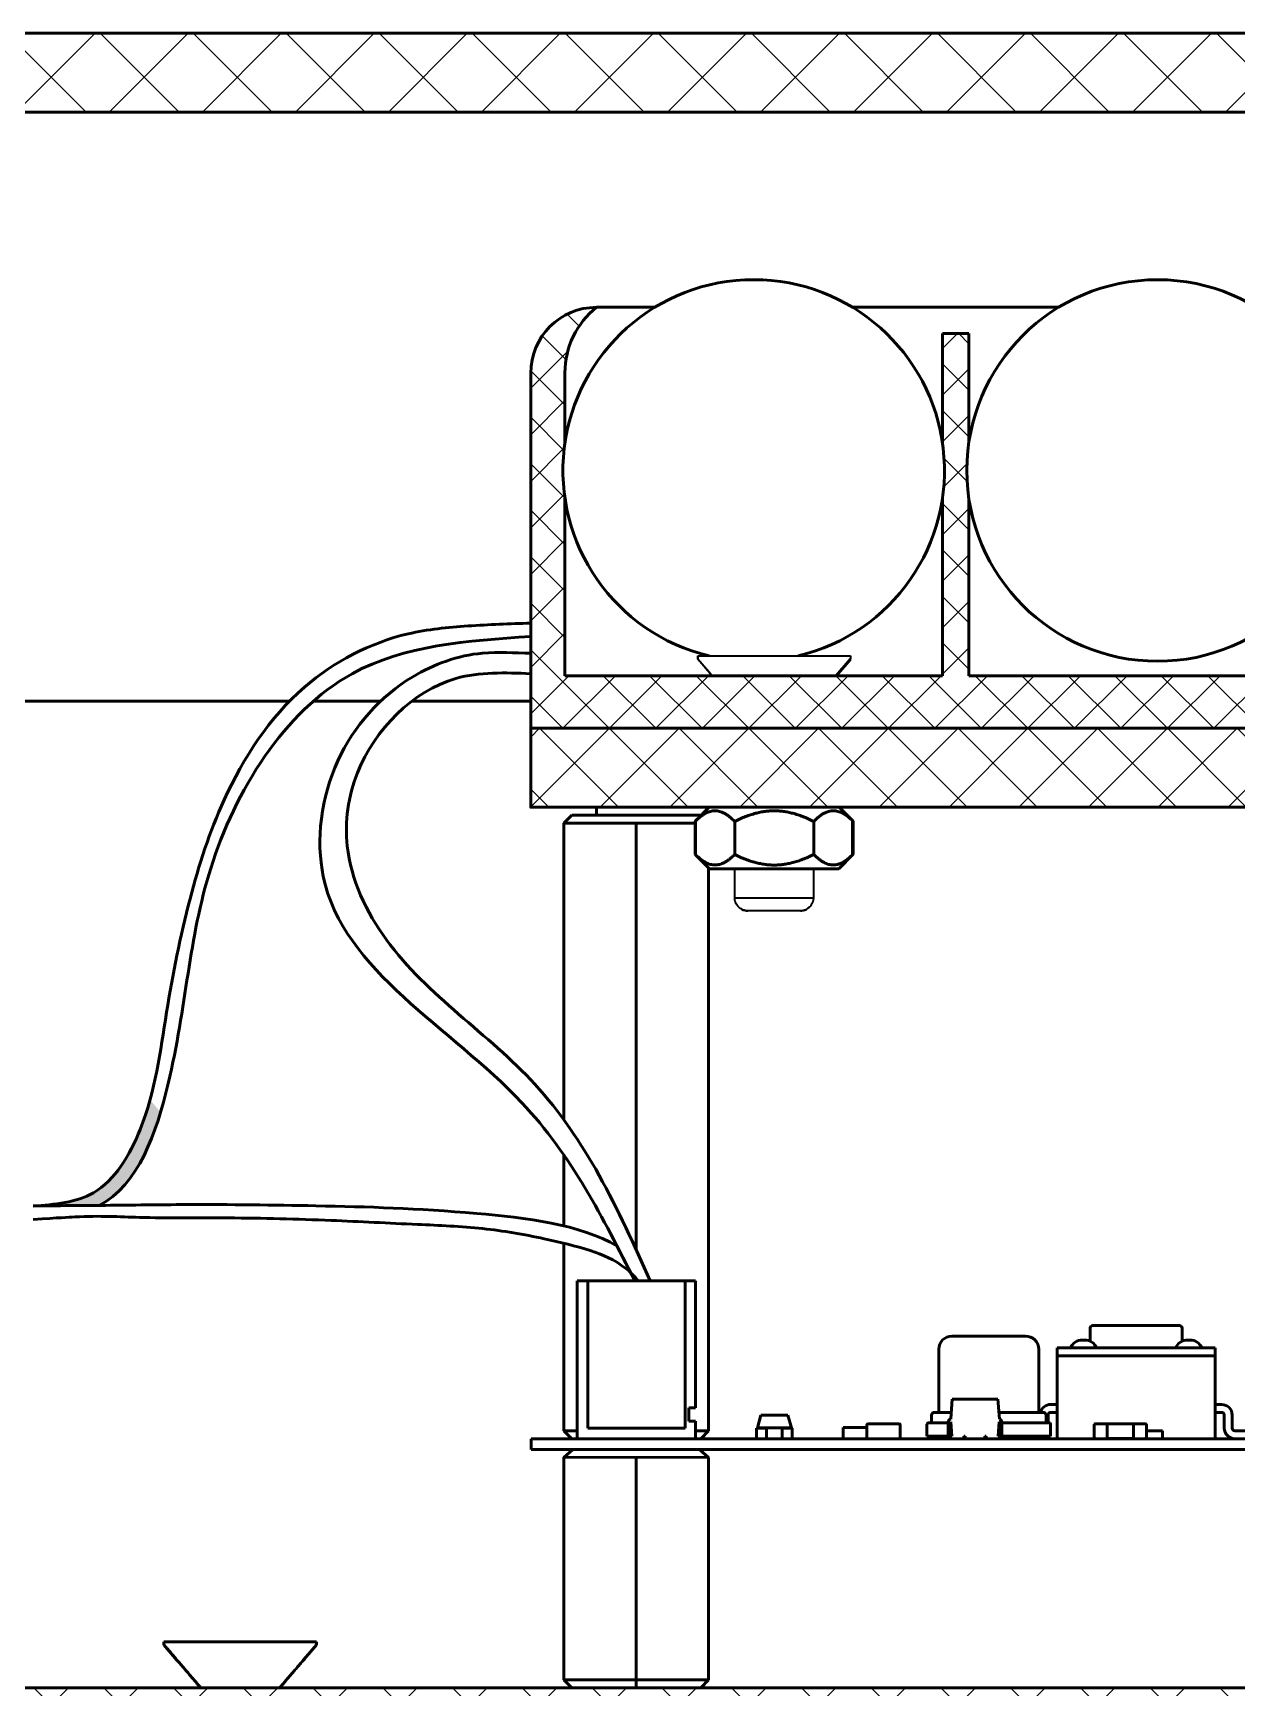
# Model space of a CAD drawing. Header units: inches. Extents: x -14 to 5184, y -66 to 1689.
# Drawn here: x 1496.9 to 1542.6, y 1499.5 to 1562.4 of the extents above; entities that cross this region are included whole.
import ezdxf

# ---------------------------------------------------------------- set-up
doc = ezdxf.new("R2010")
doc.units = ezdxf.units.IN
doc.header["$MEASUREMENT"] = 0
doc.layers.add('Видимый контур (ГОСТ)', color=7, linetype='Continuous', lineweight=50)
doc.layers.add('Штриховка (ГОСТ)', color=7, linetype='Continuous', lineweight=18)
pattern_1 = [(45, (-729.8426358591028, -44.45771106665234), (-1.325825214724776, 1.325825214724777), []), (135, (-729.8426358591028, -44.45771106665234), (-1.325825214724777, -1.325825214724776), [])]

msp = doc.modelspace()

# ---------------------------------------------------------------- hatches: boundary and pattern name
at = {"layer": 'Видимый контур (ГОСТ)', "ltscale": 0.5}
h = msp.add_hatch(color=9, dxfattribs=at)
h.dxf.hatch_style = 1
edge = h.paths.add_edge_path()
edge.add_spline(control_points=[(1499.373559544849, 1517.79572402293), (1500.565689120036, 1518.410729178931), (1501.248673212383, 1519.826323651615), (1501.701036014102, 1521.327161754934)], knot_values=[2.572052568973243, 2.572052568973514, 2.572052568973514, 2.572052568973514, 6.852374029921447, 6.852374029921447, 6.852374029921447, 6.852374029921447], degree=3, periodic=0)
edge.add_line((1501.701036014102, 1521.327161754934), (1501.301964141726, 1521.812488183702))
edge.add_spline(control_points=[(1501.301964141725, 1521.812488183695), (1501.196982366725, 1521.433793152687), (1500.756855271895, 1520.090345988575), (1499.571114895857, 1518.050615557291), (1497.796963685348, 1517.847472746221), (1497.037410789012, 1517.780808611116)], knot_values=[0.1725393264495088, 0.1725393264495088, 0.1725393264495088, 0.1725393264495088, 1.34077797672214, 4.322642615151011, 6.501234239981629, 6.501234239981629, 6.501234239981629, 6.501234239981629], degree=3, periodic=0)
edge.add_spline(control_points=[(1497.03741078902, 1517.780808611099), (1497.816646948786, 1517.784785233417), (1498.595788550388, 1517.78894285426), (1499.37355954485, 1517.79572402293)], knot_values=[22.38008173638895, 22.38008173638895, 22.38008173638895, 22.38008173638895, 24.7160976993304, 24.7160976993304, 24.7160976993304, 24.7160976993304], degree=3, periodic=0)
at = {"layer": 'Штриховка (ГОСТ)', "ltscale": 0.5}
h = msp.add_hatch(dxfattribs=at)
h.set_pattern_fill('ANSI37', color=256, scale=20)
h.set_pattern_definition([(45, (-729.8426358591028, -44.45771106665234), (-1.767766952966369, 1.767766952966369), []), (135, (-729.8426358591028, -44.45771106665234), (-1.767766952966369, -1.767766952966369), [])])
edge = h.paths.add_edge_path()
edge.add_line((1485.291702529405, 1559.349745655516), (1547.228164223067, 1559.349745655516))
edge.add_line((1547.228164223067, 1559.349745655516), (1547.228117398131, 1562.349745655516))
edge.add_line((1547.228117398131, 1562.349745655516), (1487.291702529405, 1562.349745655516))
edge.add_arc((1487.291702529405, 1557.349745655516), 5, 90, 180)
edge.add_line((1482.291702529405, 1557.349745655516), (1482.291702529405, 1535.460334783688))
edge.add_line((1482.291702529405, 1535.460334783688), (1483.730284199807, 1535.460334783688))
edge.add_line((1483.730284199807, 1535.460334783688), (1483.730284199807, 1536.960334783688))
edge.add_line((1483.730284199807, 1536.960334783688), (1485.291702529405, 1536.960334783688))
edge.add_line((1485.291702529405, 1536.960334783688), (1485.291702529405, 1559.349745655516))
edge = h.paths.add_edge_path()
edge.add_line((1607.578327776909, 1562.342129081607), (1598.627946372809, 1562.349745655517))
edge.add_line((1598.627946372809, 1562.349745655517), (1547.228117398131, 1562.349745655517))
edge.add_line((1547.228117398131, 1562.349745655517), (1547.228164223067, 1559.349745655516))
edge.add_line((1547.228164223067, 1559.349745655516), (1609.164625916729, 1559.349745655516))
edge.add_line((1609.164625916729, 1559.349745655516), (1609.164625916729, 1536.849745655516))
edge.add_line((1609.164625916729, 1536.849745655516), (1610.664625916729, 1536.849745655516))
edge.add_line((1610.664625916729, 1536.849745655516), (1610.664625916729, 1535.460334783688))
edge.add_line((1610.664625916729, 1535.460334783688), (1612.291702529404, 1535.460334783688))
edge.add_line((1612.291702529404, 1535.460334783688), (1612.291702529404, 1557.349745655511))
edge.add_arc((1607.290559760013, 1557.349272304937), 5.00114279179171, 0.005422958576136409, 86.70135298666668)
h = msp.add_hatch(dxfattribs=at)
h.set_pattern_fill('ANSI37', color=256, scale=10)
h.set_pattern_definition([(45, (-729.8426358591028, -44.45771106665234), (-0.8838834764831843, 0.8838834764831844), []), (135, (-729.8426358591028, -44.45771106665234), (-0.8838834764831844, -0.8838834764831843), [])])
h.paths.add_polyline_path([(1547.228295662601, 1550.928621458536), (1546.771327451615, 1550.928621458536), (1546.771327451615, 1546.77223309607, -0.03612525350685764), (1546.846827451615, 1545.728621458535, -0.03612525350685757), (1546.771327451615, 1544.685009821001), (1546.771327451615, 1543.928621458536), (1546.771327451615, 1537.928621458536), (1536.757688403646, 1537.928621458536), (1532.421327451615, 1537.928621458536), (1532.421327451615, 1543.928621458535), (1532.421327451615, 1544.685009820998, -0.03612525350696678), (1532.345827451615, 1545.728621458535, -0.03612525350696678), (1532.421327451615, 1546.772233096073), (1532.421327451615, 1550.928621458536), (1531.421327451615, 1550.928621458536), (1531.421327451615, 1546.772233096064, -0.07234491958887447), (1531.421327451615, 1544.685009821005), (1531.421327451615, 1543.928621458536), (1531.421327451615, 1537.928621458535), (1527.378533801631, 1537.928621458535), (1517.071327451615, 1537.928621458536), (1517.071327451615, 1543.928621458535), (1517.071327451615, 1544.685009821002, -0.07234491958909411), (1517.071327451615, 1546.772233096067), (1517.071327451615, 1549.441924962653, -0.2286675122031694), (1518.271327451615, 1551.928621458536, 0.4142135623731627), (1515.771327451615, 1549.428621458536), (1515.771327451615, 1543.928621458536), (1515.771327451615, 1535.928621458536), (1526.919658589647, 1535.928621458536), (1547.228529787281, 1535.928621458535)])
h = msp.add_hatch(dxfattribs=at)
h.set_pattern_fill('ANSI37', color=256, scale=15)
h.set_pattern_definition(pattern_1)
h.paths.add_polyline_path([(1515.771390944488, 1535.928621458536), (1515.771390944488, 1532.928621458535), (1526.519658589647, 1532.928621458535), (1538.344379116331, 1532.928621458535), (1541.340914406648, 1532.928621458535), (1547.228576612217, 1532.928621458535), (1547.228529787281, 1535.928621458535), (1526.918273434672, 1535.928621458536)])
h.paths.add_polyline_path([(1578.771390944488, 1532.928621458535), (1578.771390944488, 1535.928621458536), (1547.228529787281, 1535.928621458536), (1547.228576612217, 1532.928621458535)])
h = msp.add_hatch(dxfattribs=at)
h.set_pattern_fill('ANSI37', color=256, scale=15)
h.set_pattern_definition(pattern_1)
edge = h.paths.add_edge_path()
edge.add_line((1547.229098995677, 1499.460334783688), (1510.72349324374, 1499.460334783688))
edge.add_line((1510.72349324374, 1499.460334783688), (1503.231612939092, 1499.460334783687))
edge.add_line((1503.231612939092, 1499.460334783687), (1499.132479789779, 1499.460334783688))
edge.add_line((1499.132479789779, 1499.460334783688), (1485.230284201724, 1499.460334783688))
edge.add_line((1485.230284201724, 1499.460334783688), (1485.230284201724, 1510.960334783688))
edge.add_line((1485.230284201724, 1510.960334783688), (1482.412135738593, 1510.960334783688))
edge.add_line((1482.412135738593, 1510.960334783688), (1482.412135738593, 1510.015209243225))
edge.add_line((1482.412135738593, 1510.015209243225), (1482.230284197889, 1510.015209243225))
edge.add_line((1482.230284197889, 1510.015209243225), (1482.230284197889, 1496.460334783688))
edge.add_line((1482.230284197889, 1496.460334783688), (1482.549810470283, 1496.460334783688))
edge.add_ellipse((1482.990308624565, 1493.492816152959), major_axis=(0.5082774974026094, 2.956667319169232), ratio=0.9999873529838555, start_angle=9.80763644695179, end_angle=18.197853040953703, ccw=False)
edge.add_line((1482.987522942754, 1496.492851700261), (1492.737564475993, 1496.501946492875))
edge.add_line((1492.737564475993, 1496.501946492875), (1499.132479789779, 1496.460334783688))
edge.add_line((1499.132479789779, 1496.460334783688), (1506.667037732928, 1496.460334783688))
edge.add_line((1506.667037732928, 1496.460334783688), (1510.72349324374, 1496.460334783688))
edge.add_line((1510.72349324374, 1496.460334783688), (1547.229145820613, 1496.460334783688))
edge.add_line((1547.229145820613, 1496.460334783688), (1547.229098995677, 1499.460334783688))

# ---------------------------------------------------------------- linework, layer by layer
at = {"layer": 'Видимый контур (ГОСТ)'}
for p, q in [((1487.291702529405, 1562.349745655516), (1598.627946372809, 1562.349745655516)), ((1598.627946372809, 1559.349745655516), (1485.291702529405, 1559.349745655516)), ((1495.828382073325, 1559.349745655516), (1609.164625916729, 1559.349745655516)), ((1520.487371446286, 1551.928621458536), (1518.271327451615, 1551.928621458536)), ((1535.837371446286, 1551.928621458536), (1528.005283456944, 1551.928621458536)), ((1531.421327451615, 1546.772233096071), (1531.421327451615, 1550.928621458536)), ((1531.421327451615, 1550.928621458536), (1532.421327451615, 1550.928621458536)), ((1532.421327451615, 1550.928621458536), (1532.421327451615, 1546.772233096072)), ((1515.771327451615, 1543.928621458536), (1515.771327451615, 1549.428621458535)), ((1517.071327451615, 1546.772233096071), (1517.071327451615, 1549.441924962653)), ((1531.39683444413, 1546.928621458536), (1531.421327451615, 1546.928621458536)), ((1532.421327451615, 1546.928621458536), (1532.445820459101, 1546.928621458536)), ((1517.071327451615, 1543.928621458536), (1517.071327451615, 1544.685009821)), ((1531.421327451615, 1543.928621458536), (1531.421327451615, 1544.685009821)), ((1532.421327451615, 1544.685009820999), (1532.421327451615, 1543.928621458536)), ((1515.771327451615, 1535.928621458536), (1515.771327451615, 1543.928621458535)), ((1517.071327451615, 1543.928621458535), (1517.071327451615, 1537.928621458536)), ((1531.421327451615, 1537.928621458536), (1531.421327451615, 1543.928621458535)), ((1532.421327451615, 1543.928621458535), (1532.421327451615, 1537.928621458536)), ((1517.071327451615, 1537.928621458536), (1527.378533801662, 1537.928621458572)), ((1527.378533801631, 1537.928621458535), (1531.421327451615, 1537.928621458535)), ((1532.421327451615, 1537.928621458536), (1536.757688403646, 1537.928621458536)), ((1536.757688403646, 1537.928621458536), (1546.771327451615, 1537.928621458536)), ((1485.291702529405, 1536.960334783688), (1506.604208655061, 1536.960334783688)), ((1507.504864745437, 1536.960334783688), (1510.06628381877, 1536.960334783688)), ((1511.250805353117, 1536.960334783688), (1515.771327451615, 1536.960334783688)), ((1526.919658589647, 1535.928621458536), (1515.771327451615, 1535.928621458536)), ((1515.771390944488, 1532.928621458535), (1515.771390944488, 1535.928621458535)), ((1515.771390944488, 1535.928621458535), (1523.12312329933, 1535.928621458535)), ((1556.186325256314, 1535.928621458535), (1526.918273434672, 1535.928621458536)), ((1526.919658589647, 1535.928621458536), (1538.344379116331, 1535.928621458535)), ((1526.519658589647, 1532.928621458535), (1515.771390944488, 1532.928621458535)), ((1518.271390944488, 1532.928621458535), (1518.271390944488, 1532.628621458536)), ((1522.554472351524, 1532.926088317981), (1522.02821797236, 1532.399625758615)), ((1538.344379116331, 1532.928621458535), (1526.519658589647, 1532.928621458535)), ((1527.488309537453, 1532.931154599089), (1528.021432288901, 1532.398246764277)), ((1541.340914406648, 1532.928621458535), (1538.344379116331, 1532.928621458535)), ((1553.189789965997, 1532.928621458535), (1541.340914406648, 1532.928621458535)), ((1517.032688864487, 1532.328621458536), (1517.332688864487, 1532.628621458536)), ((1517.032688864487, 1532.328621458536), (1519.782688864487, 1532.328621458536)), ((1517.032688864487, 1532.328621458536), (1517.032688864487, 1521.047952758345)), ((1519.782688864487, 1532.628621458536), (1517.332688864487, 1532.628621458536)), ((1522.232688864487, 1532.628621458536), (1519.782688864487, 1532.628621458536)), ((1519.782688864487, 1532.328621458536), (1522.021390944489, 1532.328621458536)), ((1519.782688864487, 1532.328621458536), (1519.782688864487, 1520.928621458536)), ((1522.023789759186, 1531.13834923724), (1522.02353884456, 1532.394933763372)), ((1523.525733103228, 1531.133553953447), (1523.525482188602, 1532.390138479579)), ((1526.52573220379, 1531.13415739423), (1526.525481289164, 1532.390741920362)), ((1528.02378796031, 1531.139556118806), (1528.023537045684, 1532.396140644938)), ((1522.570609313615, 1530.591747909967), (1522.025894515968, 1531.136243117901)), ((1527.477186741791, 1530.592727654674), (1528.01910883251, 1531.134864123564)), ((1522.532688864487, 1530.614030053669), (1522.532688864487, 1520.928621458536)), ((1519.782688864487, 1520.928621458536), (1519.78268906145, 1516.100793220576)), ((1522.532688864487, 1520.928621458536), (1522.532688864488, 1509.228621458536)), ((1517.032688864487, 1519.705461183051), (1517.032688864487, 1517.016472260489)), ((1517.032688864487, 1516.359097258545), (1517.032688864487, 1509.228621458537)), ((1517.539077483121, 1508.928621556886), (1517.539077745389, 1514.928621556886)), ((1517.539077745389, 1514.928621556886), (1517.939077745389, 1514.928621539402)), ((1517.939077745389, 1514.928621539402), (1517.939077500605, 1509.328621539402)), ((1520.754503845631, 1514.928621416336), (1517.939077627037, 1514.928621539402)), ((1521.639077627037, 1514.92862137767), (1520.75450384563, 1514.928621416336)), ((1521.639077500605, 1509.328621377669), (1521.639077745389, 1514.92862137767)), ((1521.639077745389, 1514.92862137767), (1522.039077745389, 1514.928621360185)), ((1522.039077745389, 1514.928621360185), (1522.039077534188, 1510.096905168554)), ((1537.132783400582, 1513.228621458536), (1540.432783400582, 1513.228621458536)), ((1531.867481335171, 1512.828621156718), (1531.781533583777, 1512.828621152961)), ((1531.980585703913, 1512.828621161508), (1531.867480392265, 1512.828621156725)), ((1532.140328289966, 1512.828621168644), (1531.980649614709, 1512.828621161664)), ((1532.335289778716, 1512.828621177018), (1532.140328289028, 1512.828621168644)), ((1532.555799323854, 1512.828621186805), (1532.335399744795, 1512.828621177171)), ((1533.006533598385, 1512.828621206507), (1532.555798802245, 1512.828621186813)), ((1533.006533598385, 1512.828621206507), (1533.356533598385, 1512.828621221806)), ((1533.807294025216, 1512.828621241509), (1533.356533598385, 1512.828621221806)), ((1534.026091754374, 1512.82862125092), (1533.807294437086, 1512.828621241517)), ((1534.222739904652, 1512.828621259669), (1534.026001342118, 1512.82862125107)), ((1534.381384710469, 1512.828621266456), (1534.222739904992, 1512.828621259669)), ((1534.495596192934, 1512.828621271596), (1534.38132837673, 1512.828621266601)), ((1534.581533583777, 1512.828621275353), (1534.49559732776, 1512.828621271605)), ((1536.741041144923, 1512.678621458536), (1536.824526005932, 1512.678621458536)), ((1537.032783400583, 1512.633185928741), (1537.032783400583, 1513.128621458536)), ((1540.532783400583, 1512.633185768532), (1540.532783400583, 1513.128621458536)), ((1540.741041144923, 1512.678621458536), (1540.824526005932, 1512.678621458536)), ((1531.281533605633, 1512.328621131105), (1531.28153371054, 1509.928621131105)), ((1535.081533605633, 1512.328621297208), (1535.08153371054, 1509.928621297208)), ((1535.93278366285, 1512.378621458536), (1535.782783649737, 1512.378621458536)), ((1535.782783649737, 1512.378621458536), (1535.782783649737, 1512.078621458536)), ((1535.782783649737, 1512.078621458536), (1535.93278366285, 1512.078621458536)), ((1535.782783649737, 1508.928621458536), (1535.782783649737, 1512.078621458536)), ((1535.93278366285, 1512.078621458536), (1535.782783649737, 1512.078621458536)), ((1535.93278366285, 1512.378621458536), (1541.632783662851, 1512.378621458536)), ((1541.632783662851, 1512.078621458536), (1535.93278366285, 1512.078621458536)), ((1535.93278366285, 1512.078621458536), (1541.632783662851, 1512.078621458536)), ((1541.782783649737, 1512.378621458536), (1541.632783662851, 1512.378621458536)), ((1541.632783662851, 1512.078621458536), (1541.782783649737, 1512.078621458536)), ((1541.782783649737, 1512.078621458536), (1541.632783662851, 1512.078621458536)), ((1541.782783649737, 1512.378621458536), (1541.782783649737, 1512.078621458536)), ((1541.782783649737, 1512.078621458536), (1541.782783649737, 1508.928621458536)), ((1521.783174966976, 1510.09690517974), (1521.783174944803, 1509.589634780171)), ((1522.039077534188, 1510.096905168554), (1521.783174966976, 1510.09690517974)), ((1531.732592701479, 1509.678621458536), (1531.785037810437, 1510.428621458536)), ((1531.785037810437, 1510.428621458536), (1533.030147592521, 1510.428621458536)), ((1533.030147592521, 1510.428621458536), (1533.530147592521, 1510.428621458536)), ((1533.530147592521, 1510.428621458536), (1533.582592701479, 1509.678621458536)), ((1535.532783627163, 1510.228621458536), (1535.782783627163, 1510.228621458536)), ((1542.032783627163, 1510.228621458536), (1541.782783627163, 1510.228621458536)), ((1521.783174944803, 1509.589634780171), (1522.039077512015, 1509.589634768985)), ((1522.039077512015, 1509.589634768985), (1522.039077483121, 1508.928621360185)), ((1524.385371462164, 1509.338621458536), (1524.5166665435, 1509.828621458536)), ((1525.548717351068, 1509.828621458536), (1524.5166665435, 1509.828621458536)), ((1525.548717351068, 1509.828621458536), (1525.680012478316, 1509.338621458536)), ((1528.546449822633, 1508.978621458536), (1528.546449822633, 1509.448621458536)), ((1528.596449822633, 1509.498621458536), (1529.766449822633, 1509.498621458536)), ((1529.816449822633, 1509.448621458536), (1529.816449822633, 1508.978621458536)), ((1530.831533748098, 1509.478621111435), (1530.831533767768, 1509.028621111435)), ((1530.913120728303, 1509.528621115001), (1530.881533745912, 1509.52862111362)), ((1531.01335783772, 1509.528621119383), (1530.952749567258, 1509.528621116733)), ((1531.006533714911, 1509.828621119084), (1531.006533728025, 1509.528621119084)), ((1531.166015120166, 1509.528621126055), (1531.082010525632, 1509.528621122384)), ((1531.239837664966, 1509.928621129282), (1531.10653371054, 1509.928621123456)), ((1531.415569316659, 1509.928621136201), (1531.239836152088, 1509.92862112932)), ((1531.331533751278, 1509.52862113329), (1531.632592701479, 1509.52862114645)), ((1531.663031167117, 1509.928621147781), (1531.415666364145, 1509.928621136968)), ((1531.632592701479, 1509.053621458536), (1531.632592701479, 1509.553621458536)), ((1531.750026348841, 1509.928621151487), (1531.663031166529, 1509.928621147781)), ((1531.732766826143, 1509.676131359825), (1531.732592701479, 1509.678621458536)), ((1531.732592701479, 1509.553621458536), (1531.732592701479, 1509.053621458536)), ((1531.732592701479, 1509.528621150821), (1531.743081744756, 1509.52862115128)), ((1531.778045129242, 1509.028621458536), (1531.740085596826, 1509.571468062881)), ((1533.575099806132, 1509.571468062881), (1533.537140273716, 1509.028621458536)), ((1534.055665374082, 1509.928621252366), (1533.565111014409, 1509.928621230923)), ((1533.582592701479, 1509.528621231688), (1533.572103663793, 1509.528621231229)), ((1533.582592701479, 1509.678621458536), (1533.582418576815, 1509.676131359825)), ((1533.582592701479, 1509.053621458536), (1533.582592701479, 1509.553621458536)), ((1533.682592701479, 1509.553621458536), (1533.682592701479, 1509.053621458536)), ((1533.800943472144, 1509.528621241232), (1533.682592701479, 1509.528621236059)), ((1533.800943472144, 1509.528621241232), (1535.031533751278, 1509.528621295023)), ((1534.395496485137, 1509.928621266458), (1534.055666041205, 1509.928621252404)), ((1534.700036936146, 1509.928621280533), (1534.395350866099, 1509.928621267214)), ((1534.946401362418, 1509.928621290557), (1534.700036936374, 1509.928621280533)), ((1535.123240122007, 1509.928621299031), (1534.946311892045, 1509.928621291298)), ((1535.19715544345, 1509.528621302262), (1535.031533751278, 1509.528621295023)), ((1535.349753939249, 1509.528621308932), (1535.274479307725, 1509.528621305642)), ((1535.356533714911, 1509.828621309229), (1535.356533728025, 1509.528621309229)), ((1535.449987548061, 1509.528621313314), (1535.406017607435, 1509.528621311392)), ((1535.432783627163, 1509.828621458536), (1535.432783627163, 1509.528621312562)), ((1535.531533767768, 1509.028621316879), (1535.531533748097, 1509.478621316878)), ((1535.532783627163, 1509.928621458536), (1535.782783627163, 1509.928621458536)), ((1537.261411686588, 1509.498621458536), (1537.671411686588, 1509.498621458536)), ((1537.681411685714, 1509.488621458536), (1538.681411685714, 1509.488621458536)), ((1537.681411690085, 1509.448258324282), (1537.681411686619, 1509.488619810171)), ((1537.681411690085, 1509.448621458536), (1537.681411690085, 1509.438621458535)), ((1538.681411690085, 1509.448621458536), (1538.681411686588, 1509.488621458536)), ((1538.681411690085, 1509.438621458535), (1538.681411690085, 1509.448621458536)), ((1538.691411686588, 1509.498621458536), (1539.101411686588, 1509.498621458536)), ((1541.782783627163, 1509.928621458536), (1542.032783627163, 1509.928621458536)), ((1542.132783627163, 1509.828621458536), (1542.132783627163, 1509.328621458536)), ((1542.432783627163, 1509.328621458536), (1542.432783627163, 1509.828621458536)), ((1515.782689744488, 1508.928621458536), (1578.782689744488, 1508.928621458536)), ((1515.782689744488, 1508.517141458535), (1515.782689744488, 1508.928621458536)), ((1517.332688864488, 1508.928621458536), (1517.032688864488, 1509.228621458536)), ((1517.539077496234, 1509.228621458536), (1517.032688864488, 1509.228621458536)), ((1522.039077483121, 1508.928621360185), (1517.539077483121, 1508.928621556886)), ((1517.939077500605, 1509.328621539402), (1521.639077500605, 1509.328621377669)), ((1522.532688864488, 1509.228621458536), (1522.039077496234, 1509.228621458536)), ((1522.232688864488, 1508.928621458536), (1522.532688864488, 1509.228621458536)), ((1524.357692031436, 1509.328621458536), (1524.732692031436, 1509.328621458536)), ((1524.357692031436, 1509.328621458536), (1524.357692031436, 1508.928621458536)), ((1524.38269197024, 1509.328621458536), (1524.385371462164, 1509.338621458536)), ((1524.40769197024, 1509.338621458536), (1524.385371462164, 1509.338621458536)), ((1524.407692026355, 1509.328621458536), (1524.407692026355, 1509.338621458536)), ((1524.407692026355, 1509.338621458536), (1524.734103037559, 1509.338621458536)), ((1524.734103037559, 1509.328621458536), (1524.732692031436, 1509.328621458536)), ((1524.732692031436, 1508.928621458536), (1524.732692031436, 1509.328621458536)), ((1525.331281015151, 1509.338621458536), (1524.734103037559, 1509.338621458536)), ((1524.734103037559, 1509.338621458536), (1524.734103037559, 1509.328621458536)), ((1525.331281015151, 1509.338621458536), (1525.657692026355, 1509.338621458536)), ((1525.331281015151, 1509.328621458536), (1525.331281015151, 1509.338621458536)), ((1525.332692031436, 1509.328621458536), (1525.331281015151, 1509.328621458536)), ((1525.332692031436, 1509.328621458536), (1525.707692031436, 1509.328621458536)), ((1525.332692031436, 1509.328621458536), (1525.332692031436, 1508.928621458536)), ((1525.680012478316, 1509.338621458536), (1525.65769197024, 1509.338621458536)), ((1525.657692026355, 1509.328621458536), (1525.657692026355, 1509.338621458536)), ((1525.680012478316, 1509.338621458536), (1525.68269197024, 1509.328621458536)), ((1525.707692031436, 1509.328621458536), (1525.707692031436, 1508.928621458536)), ((1527.652607917637, 1509.358621430998), (1528.546449760126, 1509.358621470069)), ((1527.652607917637, 1509.358621430998), (1527.652607936433, 1508.928621458536)), ((1531.33153377373, 1509.028621133291), (1530.831533767768, 1509.028621111435)), ((1530.897775782159, 1508.978621458536), (1530.897775782159, 1509.02862111433)), ((1531.33153377373, 1509.02862113329), (1531.635118278022, 1509.028621146561)), ((1531.757592701479, 1509.028621458536), (1531.778045129242, 1509.028621458536)), ((1532.232592701479, 1508.928621458536), (1531.757592701479, 1508.928621458536)), ((1532.232592701479, 1509.028621458536), (1532.232592701479, 1508.928621458536)), ((1532.282592701479, 1509.028621458536), (1532.232592701479, 1509.028621458536)), ((1532.282592701479, 1508.928621458536), (1532.282592701479, 1509.028621458536)), ((1533.032592701479, 1508.928621458536), (1532.282592701479, 1508.928621458536)), ((1533.032592701479, 1509.028621458536), (1533.032592701479, 1508.928621458536)), ((1533.082592701479, 1509.028621458536), (1533.032592701479, 1509.028621458536)), ((1533.082592701479, 1508.928621458536), (1533.082592701479, 1509.028621458536)), ((1533.557592701479, 1508.928621458536), (1533.082592701479, 1508.928621458536)), ((1533.537140273716, 1509.028621458536), (1533.557592701479, 1509.028621458536)), ((1533.581533772952, 1509.046422493559), (1533.581533760617, 1509.328621231641)), ((1533.582592701479, 1509.328621231687), (1533.581533760617, 1509.328621231641)), ((1533.680067143183, 1509.028621235948), (1533.681533724838, 1509.028621236012)), ((1533.681533773347, 1509.037385365894), (1533.68153377373, 1509.028621236012)), ((1533.68153377373, 1509.028621236012), (1535.03153377373, 1509.028621295023)), ((1534.282783627163, 1508.928621458536), (1534.282783627163, 1509.028621262294)), ((1535.531533767768, 1509.028621316879), (1535.03153377373, 1509.028621295023)), ((1537.181411683965, 1509.008621458536), (1537.181411683965, 1509.418621458536)), ((1537.681411690085, 1509.438621458535), (1537.681411690085, 1508.988621458536)), ((1537.681411690085, 1508.988621458536), (1537.681411690085, 1508.978621458536)), ((1537.681411690085, 1508.978621458536), (1537.681411686588, 1508.938621458536)), ((1538.681411685714, 1508.938621458536), (1537.681411685714, 1508.938621458536)), ((1537.782783662851, 1508.938621458536), (1537.782783662851, 1508.928621458536)), ((1538.681411690085, 1509.438621458535), (1538.681411690085, 1508.988621458536)), ((1538.681411690085, 1508.978621458536), (1538.681411690085, 1508.988621458536)), ((1538.681411690085, 1508.978839340379), (1538.681411686607, 1508.938622051946)), ((1539.181411683965, 1509.418621458536), (1539.181411683965, 1509.008621458536)), ((1539.181411683965, 1509.228621458536), (1539.782783662851, 1509.228621458536)), ((1539.782783662851, 1508.928621458536), (1539.782783662851, 1509.228621458536)), ((1543.155815022385, 1509.228621458536), (1542.532783627163, 1509.228621458536)), ((1578.782689744488, 1508.517141458535), (1515.782689744488, 1508.517141458536)), ((1517.370156089924, 1508.517141458535), (1517.02374592841, 1508.217141458535)), ((1517.032688864487, 1508.224886268363), (1517.032688864487, 1499.759435952761)), ((1522.532688864487, 1508.217141458535), (1517.032688864487, 1508.224886268363)), ((1519.782688864488, 1508.221013863449), (1519.782688864488, 1499.460334783688)), ((1522.532688864487, 1508.217141458535), (1522.186278702974, 1508.517141458535)), ((1522.532688864487, 1508.217141458536), (1522.532688864487, 1499.760334783688)), ((1501.830776250748, 1501.210334783687), (1501.82988058425, 1501.210334783687)), ((1501.82988058425, 1501.210334783687), (1501.82988058425, 1501.09366811702)), ((1501.82988058425, 1501.09366811702), (1501.830776250748, 1501.09366811702)), ((1502.325076555363, 1500.515939484056), (1501.82988058425, 1501.09366811702)), ((1501.830776250748, 1501.210334783687), (1505.648112768452, 1501.210334783687)), ((1501.830776250748, 1501.09366811702), (1501.830776250748, 1501.210334783687)), ((1505.648112768452, 1501.210334783687), (1506.72988058425, 1501.210334783687)), ((1506.72988058425, 1501.210334783687), (1507.628984917752, 1501.210334783687)), ((1507.087023441393, 1500.460334783687), (1507.62988058425, 1501.09366811702)), ((1507.628984917752, 1501.210334783687), (1507.628984917752, 1501.09366811702)), ((1507.62988058425, 1501.210334783687), (1507.628984917752, 1501.210334783687)), ((1507.628984917752, 1501.09366811702), (1507.62988058425, 1501.09366811702)), ((1507.62988058425, 1501.210334783687), (1507.62988058425, 1501.09366811702)), ((1485.230284201724, 1499.460334783688), (1499.132479789779, 1499.460334783688)), ((1499.132479789779, 1499.460334783688), (1503.270502442611, 1499.460334783688)), ((1503.231612939092, 1499.460334783687), (1510.72349324374, 1499.460334783688)), ((1510.72349324374, 1499.460334783688), (1609.230284360273, 1499.460334783688)), ((1517.031790033561, 1499.760334783688), (1519.781790033561, 1499.760334783688)), ((1517.031790033561, 1499.760334783688), (1517.331790033561, 1499.460334783688)), ((1519.781790033561, 1499.460334783688), (1517.331790033561, 1499.460334783688)), ((1522.531790033561, 1499.760334783688), (1519.781790033561, 1499.760334783688)), ((1519.781790033561, 1499.460334783688), (1522.231790033561, 1499.460334783688)), ((1522.531790033561, 1499.760334783688), (1522.231790033561, 1499.460334783688))]:
    msp.add_line(p, q, dxfattribs=at)
at = {"layer": 'Видимый контур (ГОСТ)', "lineweight": 35}
for p, q in [((1522.122286610987, 1538.678621458535), (1522.121390944488, 1538.678621458535)), ((1522.121390944488, 1538.678621458536), (1522.121390944488, 1538.561954791869)), ((1522.121390944488, 1538.561954791869), (1522.122286610987, 1538.561954791869)), ((1522.616586915601, 1537.984226158904), (1522.121390944488, 1538.561954791869)), ((1522.122286610987, 1538.678621458536), (1525.93962312869, 1538.678621458536)), ((1522.122286610987, 1538.561954791869), (1522.122286610987, 1538.678621458536)), ((1525.93962312869, 1538.678621458536), (1527.021390944488, 1538.678621458536)), ((1527.021390944488, 1538.678621458535), (1527.92049527799, 1538.678621458535)), ((1527.378533801631, 1537.928621458535), (1527.921390944488, 1538.561954791869)), ((1527.92049527799, 1538.678621458535), (1527.92049527799, 1538.561954791869)), ((1527.921390944488, 1538.678621458535), (1527.92049527799, 1538.678621458535)), ((1527.92049527799, 1538.561954791869), (1527.921390944488, 1538.561954791869)), ((1527.921390944488, 1538.678621458535), (1527.921390944488, 1538.561954791869)), ((1522.568097459621, 1532.928621458535), (1522.021390944489, 1532.381914943403)), ((1527.474684429356, 1532.928621458535), (1528.021390944489, 1532.381914943403)), ((1522.021390944489, 1532.381914943403), (1522.021390944489, 1531.125327973667)), ((1522.063000492551, 1531.084596148332), (1522.063000492551, 1532.422646768739)), ((1522.250393162054, 1532.610917160969), (1522.232688864487, 1532.628621458536)), ((1523.52312329933, 1531.130958747267), (1523.52312329933, 1532.392498596699)), ((1526.519658589647, 1532.393647562777), (1526.519658589647, 1531.131123684259)), ((1527.97978139642, 1532.422646768745), (1527.97978139642, 1531.084596148326)), ((1528.021390944489, 1532.381914943403), (1528.021390944489, 1531.125327973667)), ((1522.568097459621, 1530.578621458535), (1522.021390944489, 1531.125327973667)), ((1527.474684429356, 1530.578621458535), (1528.021390944489, 1531.125327973667)), ((1522.569156278021, 1530.578621458535), (1522.568097459621, 1530.578621458535)), ((1523.794005028597, 1530.578621458535), (1522.569156278021, 1530.578621458535)), ((1523.52312329933, 1529.490989828204), (1523.52312329933, 1530.588139919214)), ((1527.473625610956, 1530.578621458535), (1526.24877686038, 1530.578621458535)), ((1526.519658589647, 1530.58873067727), (1526.519658589647, 1529.490989828204)), ((1527.474684429356, 1530.578621458535), (1527.473625610956, 1530.578621458535)), ((1526.01879053168, 1528.990989828204), (1524.023991357297, 1528.990989828204))]:
    msp.add_line(p, q, dxfattribs=at)
at = {"layer": 'Видимый контур (ГОСТ)', "ltscale": 0.5}
for p, q in [((1527.921390944488, 1538.561954791869), (1527.378533801662, 1537.928621458572)), ((1517.332688864488, 1508.928621458536), (1522.232688864487, 1508.928621458536)), ((1517.370156089924, 1508.517141458535), (1522.186278702974, 1508.517141458535))]:
    msp.add_line(p, q, dxfattribs=at)
at = {"layer": 'Видимый контур (ГОСТ)', "lineweight": 35, "ltscale": 0.5}
msp.add_line((1523.52312329933, 1529.490989828204), (1526.519658589647, 1529.490989828204), dxfattribs=at)
at = {"layer": 'Видимый контур (ГОСТ)', "ltscale": 0.5}
msp.add_lwpolyline([(1515.771327451615, 1535.928621458536), (1578.771390944488, 1535.928621458536), (1578.771390944488, 1532.928621458535), (1515.771327451615, 1532.928621458535)], close=True, dxfattribs=at)
at = {"layer": 'Видимый контур (ГОСТ)'}
msp.add_circle((1539.596327451615, 1545.728621458535), 7.250500000000003, dxfattribs=at)
for centre, radius, start, end in [((1524.246327451615, 1545.728621458535), 7.250500000000003, 283.5056894147522, 256.4943105852478), ((1518.271327451615, 1549.428621458536), 2.499999999999999, 90, 180), ((1520.247852227713, 1549.441924962653), 3.176524776097678, 128.4790668017855, 180), ((1537.132783400582, 1513.128621458536), 0.09999999999899471, 89.99999999945284, 180), ((1540.432783400583, 1513.128621458536), 0.09999999999899473, 0, 90.0000000005211), ((1531.781533605633, 1512.328621152961), 0.5000000000000016, 90.00000250446868, 180.0000024148326), ((1534.581533605633, 1512.328621275353), 0.4999999999999999, 2.414832630568805e-06, 90.00000250446868), ((1536.741041144924, 1512.178621458536), 0.5000000000002344, 90.00000000005213, 156.4218215217936), ((1536.824526005932, 1512.178621458535), 0.5000000000002343, 23.57817847822934, 90.00000000010422), ((1540.741041144924, 1512.178621458536), 0.5000000000002329, 90.00000000005213, 156.4218215217936), ((1540.824526005932, 1512.178621458535), 0.5000000000002327, 23.57817847822934, 90.00000000010422), ((1535.532783627163, 1509.828621458536), 0.3999999999999997, 90, 165.5225114046748), ((1542.032783627163, 1509.828621458536), 0.3999999999999992, 0, 90), ((1528.596449822633, 1509.448621458536), 0.04999999999999885, 90, 180), ((1529.766449822633, 1509.448621458536), 0.04999999999999978, 0, 90), ((1530.881533748098, 1509.47862111362), 0.04999999999999749, 90.00000250446868, 180.0000024148326), ((1531.106533714911, 1509.828621123456), 0.1000000000000009, 90.00000250449476, 180.0000024148326), ((1531.757592701479, 1509.553621458536), 0.1250000000000002, 101.4555121557991, 180), ((1531.757592701479, 1509.553621458536), 0.02500000000000005, 134.4498087411457, 180), ((1533.557592701479, 1509.553621458536), 0.02500000000000005, 0, 45.55019125885434), ((1533.557592701479, 1509.553621458536), 0.1250000000000002, 0, 78.54448784420093), ((1535.256533714911, 1509.828621304858), 0.09999999999999928, 2.414832630568805e-06, 90.00000250449476), ((1535.532783627163, 1509.828621458536), 0.09999999999999801, 90, 180), ((1535.481533748098, 1509.478621314693), 0.04999999999999667, 2.414832630568805e-06, 90.00000250446868), ((1537.261411683965, 1509.418621458536), 0.07999999999932908, 89.99999812114041, 179.9999982924527), ((1537.671411686588, 1509.488621458536), 0.00999999999999936, 0, 90), ((1538.691411686588, 1509.488621458536), 0.009999999999999915, 90, 180), ((1539.101411683966, 1509.418621458536), 0.07999999999931273, 359.9999982924527, 89.99999812215655), ((1542.032783627163, 1509.828621458536), 0.09999999999999942, 0, 90), ((1528.596449822633, 1508.978621458536), 0.04999999999999973, 180, 270), ((1529.766449822633, 1508.978621458536), 0.04999999999999885, 270, 0), ((1530.947775782159, 1508.978621458536), 0.04999999999999883, 180, 270), ((1531.757592701479, 1509.053621458536), 0.1250000000000002, 180, 270), ((1531.757592701479, 1509.053621458536), 0.02500000000000005, 180, 270), ((1533.557592701479, 1509.053621458536), 0.02500000000000005, 270, 0), ((1533.557592701479, 1509.053621458536), 0.1250000000000002, 270, 0), ((1535.032783627163, 1509.328621458536), 0.3999999999999941, 270, 311.4095892155945), ((1537.261411683965, 1509.008621458535), 0.07999999999971753, 180.0000019090965, 270.000001878573), ((1537.671411686588, 1508.938621458536), 0.0099999999999993, 270, 0), ((1538.691411686588, 1508.938621458536), 0.009999999999999856, 180, 270), ((1539.101411683965, 1509.008621458535), 0.07999999999971502, 270.0000018781561, 1.90909654911266e-06), ((1542.532783627163, 1509.328621458536), 0.3999999999999986, 180, 270), ((1542.532783627163, 1509.328621458536), 0.09999999999999942, 180, 270)]:
    msp.add_arc(centre, radius, start, end, dxfattribs=at)
at = {"layer": 'Видимый контур (ГОСТ)', "lineweight": 35}
for centre, radius, start, end in [((1524.021390944488, 1529.490989828204), 0.5000000000000003, 242.9497455533509, 270), ((1526.021390944488, 1529.490989828204), 0.5000000000000004, 270, 297.0502544466784)]:
    msp.add_arc(centre, radius, start, end, dxfattribs=at)
at = {"layer": 'Видимый контур (ГОСТ)'}
msp.add_ellipse((1525.023898025817, 1530.592247226036), major_axis=(2.453293435959114, 0.0004898732963287814), ratio=0.001961987728667995, start_param=3.14355464630875, end_param=6.281223314368757, dxfattribs=at)
at = {"layer": 'Видимый контур (ГОСТ)', "ltscale": 0.5}
for points in [[(1496.856813930749, 1517.765209243225), (1499.151070001963, 1518.279218805166), (1500.922455784811, 1520.677907849256), (1501.930999061613, 1525.133978437443), (1502.82060816509, 1529.449407562246), (1504.118417104916, 1533.209806809251), (1507.168529194313, 1537.490963038405), (1511.108665743008, 1539.51835861916), (1513.3875214041, 1539.818707113291), (1515.771327451615, 1539.928621458535)], [(1519.72576652935, 1514.928621456493), (1515.433635396138, 1521.699220585177), (1507.886715015641, 1530.291263295076), (1508.436479984059, 1534.687196496032), (1511.285322508537, 1537.884232670509), (1513.934248341352, 1538.783405440368), (1515.771327451615, 1538.783405440368), (1515.783495540204, 1538.783405440368)], [(1520.31299742211, 1514.928621435634), (1518.370841905308, 1518.935743685552), (1515.933427125296, 1522.398577183958), (1510.285727182911, 1527.893484283984), (1508.795489823559, 1531.454744243958), (1509.186185378762, 1534.237610111102), (1512.921919392897, 1537.820974095723), (1515.771327451615, 1538.005289622093)]]:
    msp.add_spline(points, degree=3, dxfattribs=at)
for points, knots in [([(1499.37355954485, 1517.79572402293), (1500.855486815821, 1518.56023228733), (1502.639979002984, 1523.698527699977), (1502.849561359752, 1530.768966828246), (1507.779653755925, 1538.874635626028), (1513.362609067638, 1539.255189073825), (1515.771327451615, 1539.419375608486)], [2.572052568973243, 2.572052568973515, 2.572052568973515, 2.572052568973515, 7.892887848569245, 16.23085052677428, 25.37272019901796, 32.30988022984038, 32.30988022984038, 32.30988022984038, 32.30988022984038]), ([(1519.055104332803, 1516.246476880886), (1517.665189803553, 1517.081442876977), (1512.912379884032, 1517.642572142584), (1508.113641703162, 1517.785702645497), (1503.277199848852, 1517.845404009432), (1499.718462235334, 1517.794443370539), (1497.780224422963, 1517.784585544849), (1496.864180172507, 1517.779926568284)], [3.105776728758356, 3.105776728758356, 3.105776728758356, 3.105776728758356, 8.02485111285892, 14.16948650738543, 19.07875056000864, 22.1430834662876, 24.88920185802058, 24.88920185802058, 24.88920185802058, 24.88920185802058]), ([(1519.856361658088, 1514.928621455594), (1519.72576652935, 1515.102237480163), (1519.129063917882, 1515.668280542664), (1518.032691115148, 1516.121966780198), (1516.099310360334, 1516.593559417634), (1513.90835705914, 1516.971478823709), (1511.209929492858, 1517.076862149106), (1507.960153056921, 1517.249268883555), (1504.486140652159, 1517.343021328992), (1501.09402147467, 1517.299007972848), (1499.209985680653, 1517.420729296211), (1497.879250698017, 1517.324489550253), (1496.856813930752, 1517.265209243225)], [1.134363219431906, 1.134363219431906, 1.134363219431906, 1.134363219431906, 1.775039033406695, 3.417480523729648, 5.23145139933784, 7.601124173299822, 10.0933714617825, 13.36110626825558, 17.27711869575632, 20.63953226250167, 23.10964986977083, 23.81151011863311, 23.81151011863311, 23.81151011863311, 23.81151011863311])]:
    msp.add_open_spline(points, degree=3, knots=knots, dxfattribs=at)
at = {"layer": 'Видимый контур (ГОСТ)', "lineweight": 35}
for points, weights in [([(1522.665350115998, 1537.928621458537), (1522.421856968274, 1538.21256398457), (1522.122286610987, 1538.561954791869)], [1.023600587313472, 1.017173119729166, 1]), ([(1522.063000492551, 1532.422646768739), (1522.33973650003, 1532.699300695964), (1522.569156278021, 1532.928621458535)], [1.000936069207297, 1.007059298909477, 1.004359320799679]), ([(1527.473625610956, 1532.928621458535), (1527.703045391112, 1532.699300693799), (1527.97978139642, 1532.422646768745)], [1.00435931921596, 1.007059296399954, 1.00093606888408]), ([(1522.021390944488, 1532.381914943403), (1522.042337919945, 1532.402861918859), (1522.063000492551, 1532.422646768739)], [1.474995622854701, 1.480535515477237, 1.485806409429518]), ([(1527.979781396419, 1532.422646768745), (1528.00044396903, 1532.402861918862), (1528.021390944488, 1532.381914943403)], [1.485806409431168, 1.480535515478103, 1.474995622854698]), ([(1522.06300049255, 1531.084596148332), (1522.042337919945, 1531.104380998212), (1522.021390944489, 1531.125327973667)], [1.548340823134493, 1.542848088529982, 1.537075033676563]), ([(1522.569156278021, 1530.578621458535), (1522.339736497871, 1530.807942223266), (1522.063000492551, 1531.084596148332)], [1.004359319232257, 1.007059296426266, 1.000936068887377]), ([(1527.97978139642, 1531.084596148326), (1527.70304538893, 1530.807942221091), (1527.473625610956, 1530.578621458535)], [1.000936069214301, 1.007059298961941, 1.004359320832164]), ([(1528.021390944488, 1531.125327973667), (1528.00044396903, 1531.104380998209), (1527.979781396419, 1531.084596148326)], [1.537075033676558, 1.542848088530883, 1.548340823136211])]:
    msp.add_rational_spline(points, weights, degree=2, dxfattribs=at)
at = {"layer": 'Видимый контур (ГОСТ)'}
for points, weights in [([(1522.02353884456, 1532.394933763371), (1522.774360756975, 1533.142534662998), (1523.525482188601, 1532.390138479579)], [1.537075033676559, 1.774861368915413, 1.537075033676559]), ([(1523.525482188602, 1532.390138479579), (1525.025331979277, 1533.140438741493), (1526.525481289164, 1532.390741920363)], [1.53707503367656, 1.774861368915415, 1.53707503367656]), ([(1526.525481289165, 1532.390741920363), (1527.274359407819, 1533.143439824173), (1528.023537045684, 1532.396140644939)], [1.537075033676563, 1.774861368915419, 1.537075033676564]), ([(1522.02821797236, 1532.399625758615), (1522.025880231746, 1532.397287093218), (1522.02353884456, 1532.394933763371)], [1.538359768699169, 1.537719145950112, 1.537075033676559]), ([(1528.023537045684, 1532.396140644938), (1528.022484298715, 1532.397195178558), (1528.021432288902, 1532.398246764277)], [1.537075033676562, 1.537363711171626, 1.537651687745873]), ([(1523.525733103228, 1531.133553953447), (1522.774911190813, 1530.38595305382), (1522.023789759185, 1531.138349237239)], [1.474995622854698, 1.703178239817304, 1.474995622854698]), ([(1526.52573220379, 1531.13415739423), (1525.025882413115, 1530.383857132315), (1523.525733103229, 1531.133553953447)], [1.47490769268501, 1.703076706803024, 1.474907692685009]), ([(1528.02378796031, 1531.139556118806), (1527.274909841656, 1530.386858214995), (1526.525732203789, 1531.13415739423)], [1.474995622854701, 1.703178239817306, 1.4749956228547]), ([(1503.231612939092, 1499.460334783687), (1502.754054976545, 1500.016842284554), (1501.830776250748, 1501.09366811702)], [1, 1.054890301166755, 1]), ([(1507.628984917752, 1501.09366811702), (1506.705706191955, 1500.016842284554), (1506.228148229409, 1499.460334783687)], [1, 1.054890301166245, 1])]:
    msp.add_rational_spline(points, weights, degree=2, dxfattribs=at)
at = {"layer": 'Видимый контур (ГОСТ)', "lineweight": 35}
for points, knots in [([(1524.023991357297, 1528.990989828204), (1523.962105601679, 1528.990989828204), (1523.889263712842, 1529.005447993661), (1523.774998015024, 1529.052735075395), (1523.713336767436, 1529.093889375366), (1523.625983117153, 1529.181178574448), (1523.584815959261, 1529.242737722505), (1523.537572350336, 1529.356725078256), (1523.52312329933, 1529.429313072426), (1523.52312329933, 1529.490989828204)], [-0.07411609886300596, -0.07411609886300596, -0.07411609886300596, -0.07411609886300596, -0.05555037217755179, -0.05555037217755179, -0.0370169802520508, -0.0370169802520508, -0.01850302673323623, -0.01850302673323623, 0, 0, 0, 0]), ([(1526.519658589647, 1529.490989828204), (1526.519658589647, 1529.429313072426), (1526.505209538641, 1529.356725078256), (1526.457965929716, 1529.242737722505), (1526.416798771824, 1529.181178574448), (1526.329445121541, 1529.093889375366), (1526.267783873953, 1529.052735075395), (1526.153518176135, 1529.005447993661), (1526.080676287298, 1528.990989828204), (1526.01879053168, 1528.990989828204)], [0, 0, 0, 0, 0.01850302673323622, 0.01850302673323622, 0.03701698025205082, 0.03701698025205082, 0.05555037217755179, 0.05555037217755179, 0.07411609886300596, 0.07411609886300596, 0.07411609886300596, 0.07411609886300596])]:
    msp.add_open_spline(points, degree=3, knots=knots, dxfattribs=at)
at = {"layer": 'Видимый контур (ГОСТ)'}
for points, knots in [([(1530.913120620346, 1509.528621115419), (1530.913296666221, 1509.528621115153), (1530.913473470743, 1509.528621114882), (1530.913651034478, 1509.528621114606), (1530.924064350324, 1509.528621098464), (1530.937135324841, 1509.528621089525), (1530.952712927177, 1509.52862108901)], [0.2479598849769115, 0.2479598849769115, 0.2479598849769115, 0.2479598849769115, 0.25, 0.25, 0.25, 0.3696435865149293, 0.3696435865149293, 0.3696435865149293, 0.3696435865149293]), ([(1535.197155476126, 1509.52862130268), (1535.197605780375, 1509.528621302426), (1535.198056077225, 1509.528621302167), (1535.198506367288, 1509.528621301904), (1535.224913857798, 1509.52862128646), (1535.250314931962, 1509.52862127806), (1535.274477568057, 1509.528621277921)], [0.2479598849755176, 0.2479598849755176, 0.2479598849755176, 0.2479598849755176, 0.25, 0.25, 0.25, 0.3696435865257895, 0.3696435865257895, 0.3696435865257895, 0.3696435865257895])]:
    msp.add_open_spline(points, degree=3, knots=knots, dxfattribs=at)
for points in [[(1531.01335776633, 1509.528621119802), (1531.034560235948, 1509.528621138159), (1531.057540908022, 1509.528621118548), (1531.081935233211, 1509.528621103915)], [(1531.166014629709, 1509.528621128529), (1531.220450450563, 1509.528621208302), (1531.274775189492, 1509.52862113081), (1531.331533751278, 1509.52862113329)], [(1535.25653371054, 1509.928621304858), (1535.256533713381, 1509.928621304858), (1535.214586563389, 1509.928621304905), (1535.123241826781, 1509.928621299073)], [(1535.349753938122, 1509.528621309352), (1535.371148702958, 1509.528621327717), (1535.3898521927, 1509.528621307919), (1535.406024392012, 1509.528621292927)], [(1535.449988432635, 1509.528621315787), (1535.471819633642, 1509.528621394135), (1535.481533746589, 1509.528621314693), (1535.481533745912, 1509.528621314693)]]:
    msp.add_open_spline(points, degree=3, dxfattribs=at)

doc.saveas('drawing.dxf')
